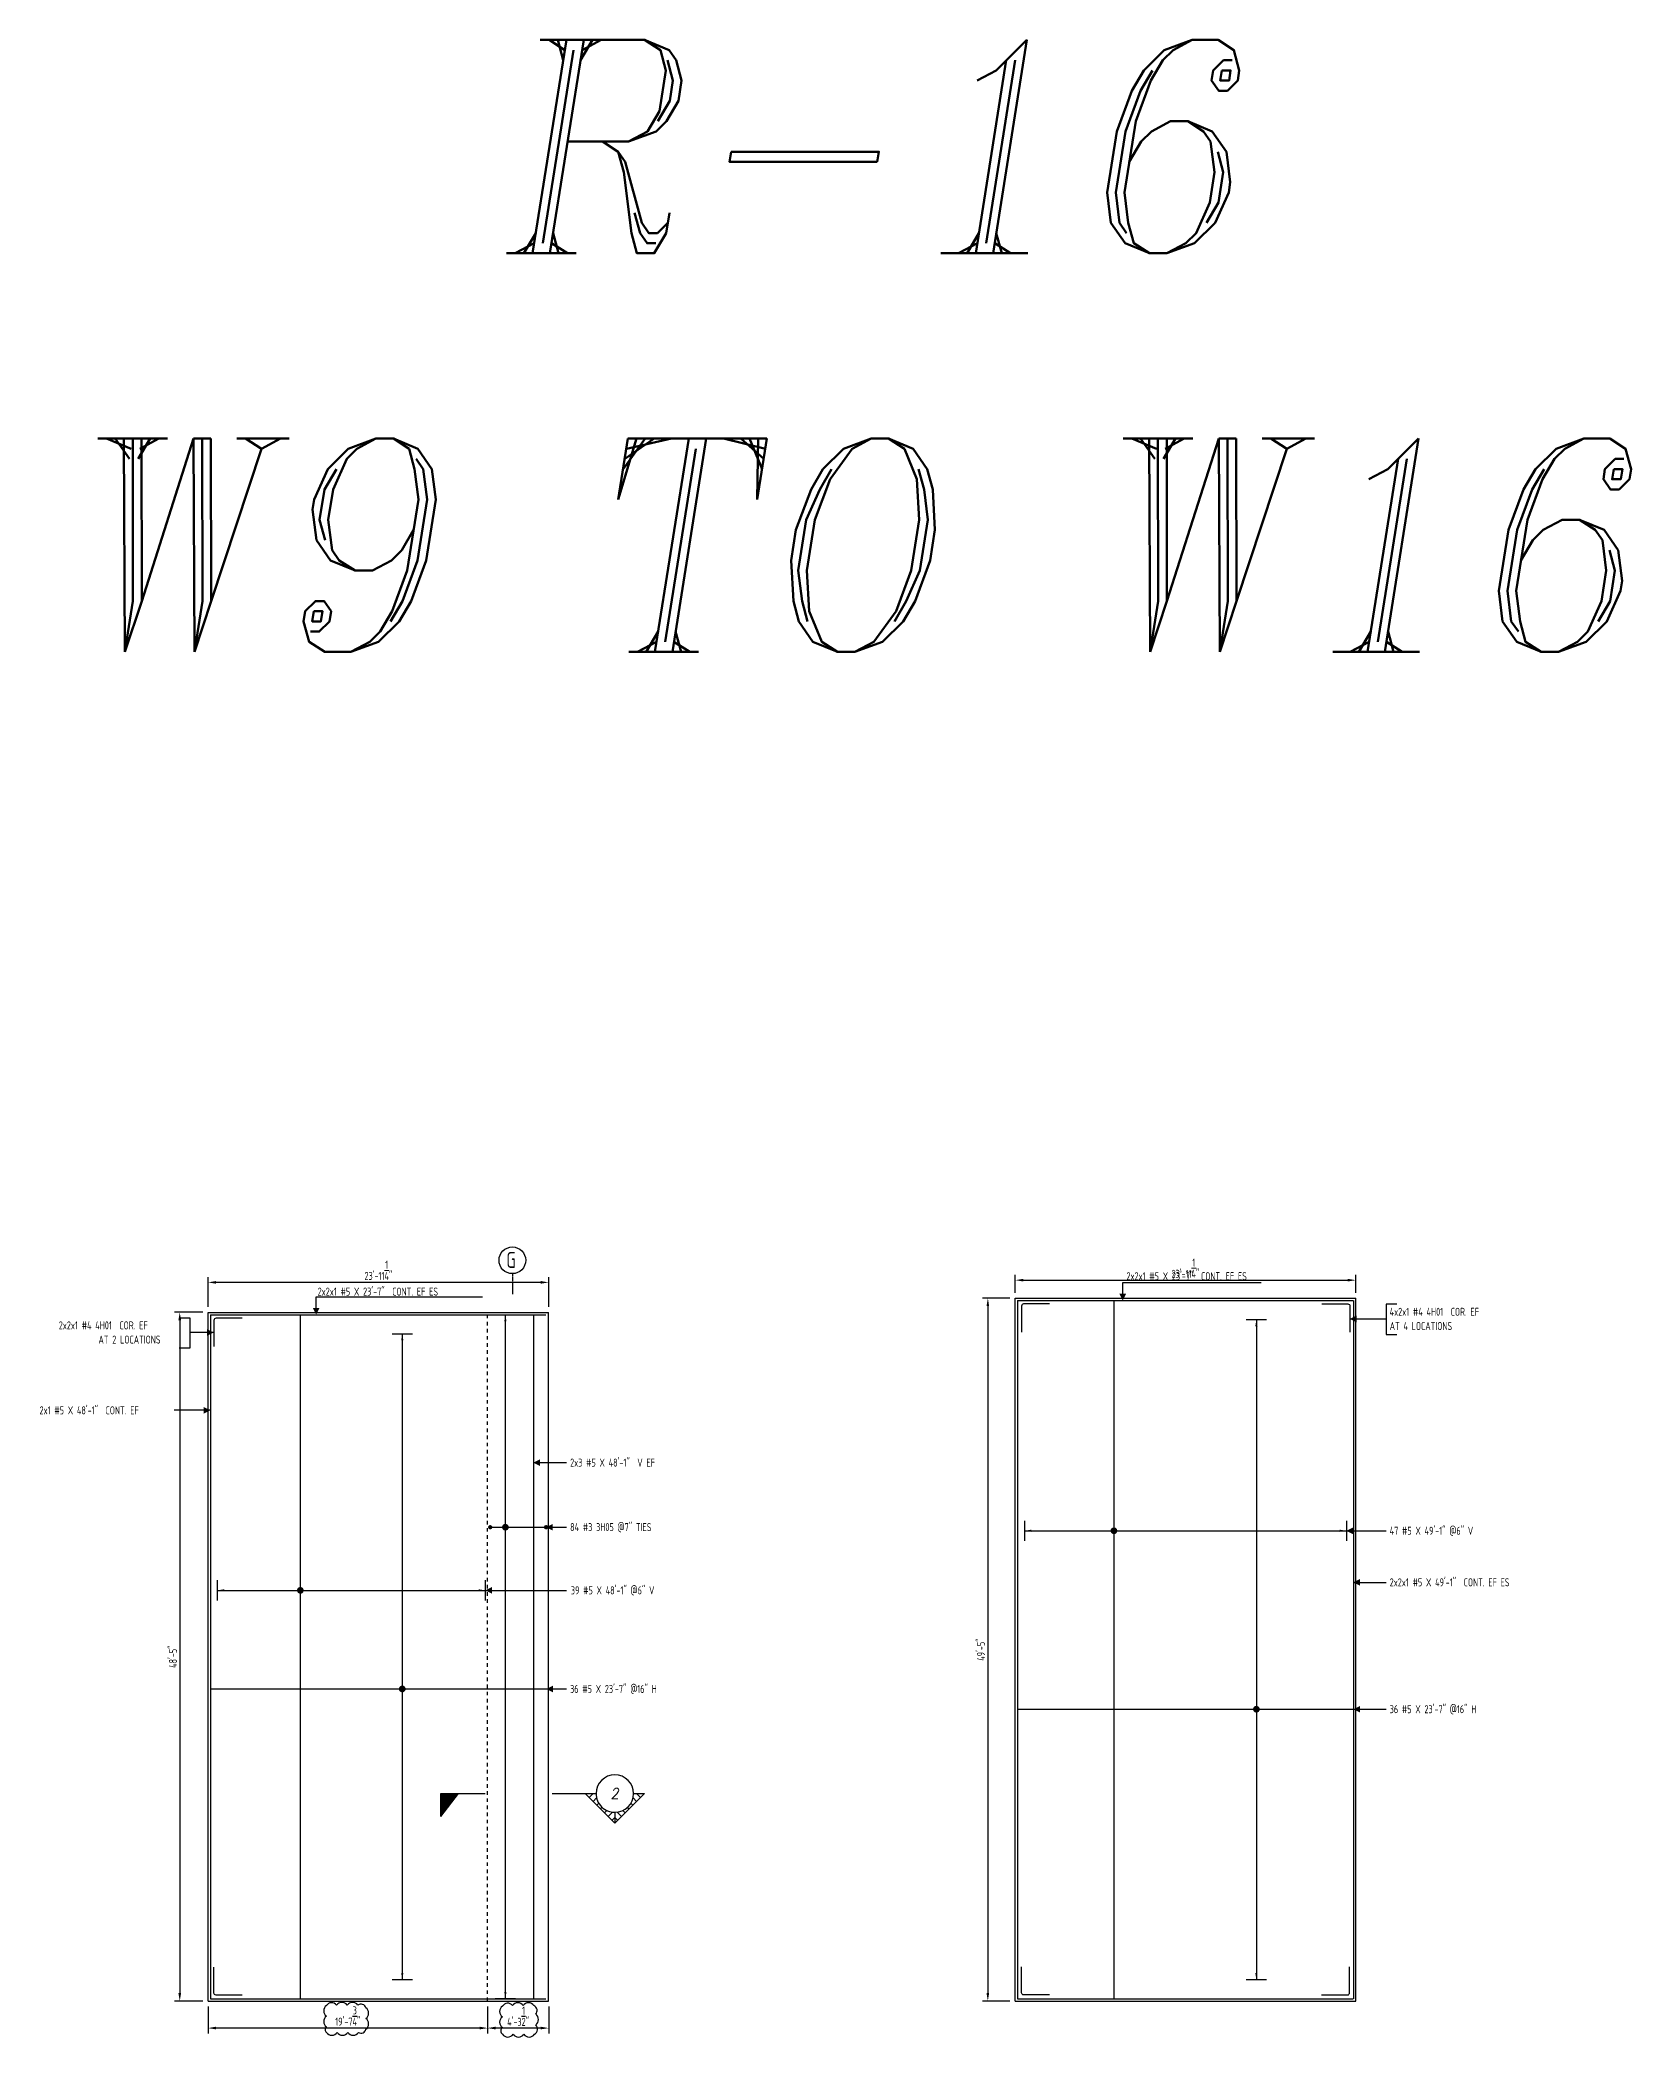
# Model space of a CAD drawing. Header units: inches. Extents: x -3675 to 26577, y -2273 to 5046.
# Drawn here: x 17104 to 18446, y 719 to 2404 of the extents above; entities that cross this region are included whole.
import ezdxf
from ezdxf.enums import TextEntityAlignment as Align

# ---------------------------------------------------------------- set-up
doc = ezdxf.new("R2010")
doc.units = ezdxf.units.IN
doc.header["$MEASUREMENT"] = 0
doc.linetypes.add('HIDDEN', pattern=[6, 3, -3])
doc.linetypes.add('PHANTOM', pattern=[2.5, 1.25, -0.25, 0.25, -0.25, 0.25, -0.25])
doc.layers.get('0').update_dxf_attribs({"linetype": 'CONTINUOUS'})
doc.layers.get('Defpoints').update_dxf_attribs({"linetype": 'CONTINUOUS'})
for name, color, linetype in [('0-25TEXT', 7, 'CONTINUOUS'), ('0-35', 3, 'CONTINUOUS'), ('0-35TEXT', 3, 'CONTINUOUS'), ('0-50', 10, 'CONTINUOUS'), ('3', 3, 'CONTINUOUS'), ('BAR-LBL', 2, 'CONTINUOUS'), ('DETAIL', 83, 'CONTINUOUS'), ('GRID', 8, 'PHANTOM'), ('hidden', 7, 'HIDDEN'), ('RANGELAY', 7, 'CONTINUOUS'), ('REBARS', 4, 'CONTINUOUS')]:
    doc.layers.add(name, color=color, linetype=linetype)
doc.layers.add('COVER', color=6, linetype='CONTINUOUS', lineweight=0, plot=False)
doc.styles.add('AR', font='ARCHQUIK.shx', dxfattribs={"width": 0.8})
doc.styles.add('ROMANT', font='romant')
doc.dimstyles.new('CADS_DIM_48', dxfattribs={"dimscale": 48, "dimtxt": 0.09375, "dimasz": 0.09375, "dimexe": 0.0625, "dimexo": 0.0625, "dimgap": 0.09375, "dimtad": 0, "dimtih": 1, "dimtoh": 1, "dimzin": 1, "dimdsep": 46, "dimlunit": 4, "dimtxsty": 'AR', "dimblk": 'CLOSED', "dimcen": 0.1875, "dimadec": 0, "dimazin": 0, "dimtfac": 1, "dimtofl": 0, "dimtmove": 0, "dimatfit": 1, "dimldrblk": 'DOTBLANK', "dimfxl": 1, "dimtzin": 0, "dimarcsym": 0})

# ---------------------------------------------------------------- blocks, each defined once
blk = doc.blocks.new('*D79')
at = {"layer": 'COVER', "color": 0, "lineweight": -2, "transparency": 16777216}
for p, q in [((17241.5, 1330.6), (17217.6, 1330.6)), ((17222.1, 1323.8), (17222.1, 756.3)), ((17241.5, 749.6), (17217.6, 749.6))]:
    blk.add_line(p, q, dxfattribs=at)
at = {"layer": 'COVER', "color": 0, "transparency": 16777216}
for points in [[(17221, 1323.8), (17223.3, 1323.8), (17222.1, 1330.6)], [(17221, 756.3), (17223.3, 756.3), (17222.1, 749.6)]]:
    blk.add_solid(points, dxfattribs=at)
at = {"layer": 'Defpoints', "color": 0, "transparency": 16777216}
for p in [(17246, 1330.6), (17222.1, 749.6), (17246, 749.6)]:
    blk.add_point(p, dxfattribs=at)
at = {"layer": 'COVER', "color": 0, "transparency": 16777216, "insert": (17216.4, 1040.1), "char_height": 6.75, "attachment_point": 5, "rotation": 90, "style": 'AR'}
blk.add_mtext('48\'-5"', dxfattribs=at)
blk = doc.blocks.new('_DotBlank')
at = {"layer": '0-35', "color": 0, "lineweight": -2}
blk.add_line((-0.5, 0), (-1, 0), dxfattribs=at)
blk.add_circle((0, 0), 0.5, dxfattribs=at)
blk = doc.blocks.new('*D80')
at = {"layer": 'COVER', "color": 0, "lineweight": -2, "transparency": 16777216}
for p, q in [((17246, 1335.1), (17246, 1360.3)), ((17526.5, 1355.8), (17252.8, 1355.8)), ((17533.3, 1335.1), (17533.3, 1360.3))]:
    blk.add_line(p, q, dxfattribs=at)
at = {"layer": 'COVER', "color": 0, "transparency": 16777216}
for points in [[(17252.8, 1357), (17252.8, 1354.7), (17246, 1355.8)], [(17526.5, 1357), (17526.5, 1354.7), (17533.3, 1355.8)]]:
    blk.add_solid(points, dxfattribs=at)
at = {"layer": 'Defpoints', "color": 0, "transparency": 16777216}
for p in [(17246, 1355.8), (17246, 1330.6), (17533.3, 1330.6)]:
    blk.add_point(p, dxfattribs=at)
at = {"layer": 'COVER', "color": 0, "transparency": 16777216, "insert": (17389.7, 1366), "char_height": 6.75, "attachment_point": 5, "style": 'AR'}
blk.add_mtext('23\'-11{\\H1.000000x;\\S1/4;}"', dxfattribs=at)
blk = doc.blocks.new('*D81')
at = {"layer": 'COVER', "color": 0, "lineweight": -2, "transparency": 16777216}
for p, q in [((17926.8, 1347.1), (17926.8, 1362.2)), ((17933.6, 1357.7), (18207.3, 1357.7)), ((18214.1, 1347.1), (18214.1, 1362.2))]:
    blk.add_line(p, q, dxfattribs=at)
at = {"layer": 'COVER', "color": 0, "transparency": 16777216}
for points in [[(17933.6, 1358.8), (17933.6, 1356.6), (17926.8, 1357.7)], [(18207.3, 1358.8), (18207.3, 1356.6), (18214.1, 1357.7)]]:
    blk.add_solid(points, dxfattribs=at)
at = {"layer": 'Defpoints', "color": 0, "transparency": 16777216}
for p in [(18214.1, 1357.7), (17926.8, 1342.6), (18214.1, 1342.6)]:
    blk.add_point(p, dxfattribs=at)
at = {"layer": 'COVER', "color": 0, "transparency": 16777216, "insert": (18070.4, 1367.8), "char_height": 6.75, "attachment_point": 5, "style": 'AR'}
blk.add_mtext('23\'-11{\\H1.000000x;\\S1/4;}"', dxfattribs=at)
blk = doc.blocks.new('*D82')
at = {"layer": 'COVER', "color": 0, "lineweight": -2, "transparency": 16777216}
for p, q in [((17922.3, 1342.6), (17899.2, 1342.6)), ((17903.7, 1335.8), (17903.7, 756.3)), ((17922.3, 749.6), (17899.2, 749.6))]:
    blk.add_line(p, q, dxfattribs=at)
at = {"layer": 'COVER', "color": 0, "transparency": 16777216}
for points in [[(17902.6, 1335.8), (17904.8, 1335.8), (17903.7, 1342.6)], [(17902.6, 756.3), (17904.8, 756.3), (17903.7, 749.6)]]:
    blk.add_solid(points, dxfattribs=at)
at = {"layer": 'Defpoints', "color": 0, "transparency": 16777216}
for p in [(17926.8, 1342.6), (17903.7, 749.6), (17926.8, 749.6)]:
    blk.add_point(p, dxfattribs=at)
at = {"layer": 'COVER', "color": 0, "transparency": 16777216, "insert": (17897.9, 1046.1), "char_height": 6.75, "attachment_point": 5, "rotation": 90, "style": 'AR'}
blk.add_mtext('49\'-5"', dxfattribs=at)
blk = doc.blocks.new('leadrblk')
blk.add_lwpolyline([(0, 0, 0, 1, 0), (1, 0, 1, 1, 0)], format="xyseb")
blk = doc.blocks.new('*U317', base_point=(17931.8, 1337.8))
at = {"layer": 'REBARS', "color": 0}
blk.add_lwpolyline([(17955.8, 1337.6), (17933.8, 1337.6, 0.414214), (17932.1, 1335.8), (17932.1, 1313.8)], format="xyb", dxfattribs=at)
blk = doc.blocks.new('*U318', base_point=(18209.3, 1337.8))
at = {"layer": 'REBARS', "color": 0}
blk.add_lwpolyline([(18185.3, 1337.6), (18207.3, 1337.6, -0.414214), (18209.1, 1335.8), (18209.1, 1313.8)], format="xyb", dxfattribs=at)
blk = doc.blocks.new('*U319', base_point=(17931.8, 754.6))
at = {"layer": 'REBARS', "color": 0}
blk.add_lwpolyline([(17955.8, 754.8), (17933.8, 754.8, -0.414213), (17932.1, 756.6), (17932.1, 778.6)], format="xyb", dxfattribs=at)
blk = doc.blocks.new('*U320', base_point=(18209.1, 754.6))
at = {"layer": 'REBARS', "color": 0}
blk.add_lwpolyline([(18185.1, 754.8), (18207.1, 754.8, 0.414213), (18208.8, 756.6), (18208.8, 778.6)], format="xyb", dxfattribs=at)
blk = doc.blocks.new('rendmark')
at = {"color": 4}
blk.add_line((0, -3), (0, 3), dxfattribs=at)
blk = doc.blocks.new('rarrow')
at = {"color": 7}
blk.add_solid([(2, -0.33), (2, 0.33), (0, 0)], dxfattribs=at)
blk = doc.blocks.new('*U154', base_point=(18130.2, 1324.6))
at = {"layer": 'RANGELAY'}
blk.add_line((18130.2, 1324.6), (18130.2, 767.6), dxfattribs=at)
at = {"layer": 'RANGELAY', "xscale": 2.834645669291339, "yscale": 2.834645669291339}
for name, p, rotation in [('rendmark', (18130.2, 1324.6), 269.9999999999999), ('rarrow', (18130.2, 1324.6), 269.9999999999999), ('rendmark', (18130.2, 767.6), 89.999996929531), ('rarrow', (18130.2, 767.6), 89.999996929531)]:
    blk.add_blockref(name, p, dxfattribs=dict(at, rotation=rotation))
blk = doc.blocks.new('VPM734D80')
at = {"const_width": 1}
blk.add_lwpolyline([(-0.5, 0, 1), (0.5, 0, 1)], format="xyb", close=True, dxfattribs=at)
blk = doc.blocks.new('*U282', base_point=(17928.8, 995.5))
at = {"layer": 'REBARS', "color": 0}
blk.add_lwpolyline([(17928.8, 995.8), (18211.8, 995.8)], dxfattribs=at)
blk = doc.blocks.new('*U145', base_point=(10285.3, 1164.4))
at = {"layer": 'RANGELAY'}
blk.add_line((10285.3, 1164.4), (10556.6, 1164.4), dxfattribs=at)
at = {"layer": 'RANGELAY', "xscale": 2.834645669291339, "yscale": 2.834645669291339, "zscale": 2.834645669291339}
for name, p, rotation in [('rendmark', (10285.3, 1164.4), 1.123874301598573e-06), ('rarrow', (10285.3, 1164.4), 1.123874301598573e-06), ('rarrow', (10556.6, 1164.4), 179.9999980534053), ('rendmark', (10556.6, 1164.4), 179.9999980534053)]:
    blk.add_blockref(name, p, dxfattribs=dict(at, rotation=rotation))
blk = doc.blocks.new('VPM734DC0')
at = {"const_width": 1}
blk.add_lwpolyline([(-0.5, 0, 1), (0.5, 0, 1)], format="xyb", close=True, dxfattribs=at)
blk = doc.blocks.new('*U361', base_point=(18009.7, 1340.5))
at = {"layer": 'REBARS', "color": 0}
blk.add_lwpolyline([(18010, 1340.5), (18010, 751.5)], dxfattribs=at)
blk = doc.blocks.new('*U174', base_point=(17929.1, 1340.6))
at = {"layer": 'REBARS', "color": 0}
blk.add_lwpolyline([(17928.8, 1340.6), (17928.8, 751.6)], dxfattribs=at)
blk = doc.blocks.new('*U175', base_point=(18211.8, 1340.5))
at = {"layer": 'REBARS', "color": 0}
blk.add_lwpolyline([(18212.1, 1340.5), (18212.1, 751.5)], dxfattribs=at)
blk = doc.blocks.new('*U280', base_point=(17928.8, 751.9))
at = {"layer": 'REBARS', "color": 0}
blk.add_lwpolyline([(17928.8, 751.6), (18211.8, 751.6)], dxfattribs=at)
blk = doc.blocks.new('*U281', base_point=(17928.8, 1340.3))
at = {"layer": 'REBARS', "color": 0}
blk.add_lwpolyline([(17928.8, 1340.6), (18211.8, 1340.6)], dxfattribs=at)
blk = doc.blocks.new('*U869', base_point=(17483.8, 1149.3))
at = {"layer": 'REBARS', "color": 0, "const_width": 1.8}
for points in [[(17484, 1150.2, 1), (17484, 1148.4, 1), (17484, 1150.2)], [(17531.1, 1148.4, 1), (17531.1, 1150.2, 1), (17531.1, 1148.4)]]:
    blk.add_lwpolyline(points, format="xyb", dxfattribs=at)
at = {"layer": 'REBARS', "color": 0}
blk.add_lwpolyline([(17484, 1149.3), (17531.1, 1149.3)], dxfattribs=at)
blk = doc.blocks.new('*U202', base_point=(17248.3, 1328.6))
at = {"layer": 'REBARS', "color": 0}
blk.add_lwpolyline([(17248, 1328.6), (17248, 751.6)], dxfattribs=at)
blk = doc.blocks.new('*U197', base_point=(17248, 751.9))
at = {"layer": 'REBARS', "color": 0}
blk.add_lwpolyline([(17248, 751.6), (17531, 751.6)], dxfattribs=at)
blk = doc.blocks.new('*U198', base_point=(17248, 1328.3))
at = {"layer": 'REBARS', "color": 0}
blk.add_lwpolyline([(17248, 1328.6), (17531, 1328.6)], dxfattribs=at)
blk = doc.blocks.new('*U200', base_point=(17496.8, 751.6))
at = {"layer": 'RANGELAY'}
blk.add_line((17496.8, 751.6), (17496.8, 1328.6), dxfattribs=at)
at = {"layer": 'RANGELAY', "xscale": 2.834645669291339, "yscale": 2.834645669291339}
for name, p, rotation in [('rendmark', (17496.8, 1328.6), 269.9999969411394), ('rarrow', (17496.8, 1328.6), 269.9999969411394), ('rendmark', (17496.8, 751.6), 90.00000001160835), ('rarrow', (17496.8, 751.6), 90.00000001160835)]:
    blk.add_blockref(name, p, dxfattribs=dict(at, rotation=rotation))
blk = doc.blocks.new('VPM7AC4D2')
at = {"const_width": 1}
blk.add_lwpolyline([(-0.5, 0, 1), (0.5, 0, 1)], format="xyb", close=True, dxfattribs=at)
blk = doc.blocks.new('*U304', base_point=(17520, 1328.6))
at = {"layer": 'REBARS', "color": 0}
blk.add_lwpolyline([(17520.4, 1328.6), (17520.4, 751.6)], dxfattribs=at)
blk = doc.blocks.new('*U208', base_point=(17409.8, 1312.6))
at = {"layer": 'RANGELAY'}
blk.add_line((17409.8, 1312.6), (17409.8, 767.6), dxfattribs=at)
at = {"layer": 'RANGELAY', "xscale": 2.834645669291339, "yscale": 2.834645669291339}
for name, p, rotation in [('rendmark', (17409.8, 1312.6), 269.9999999999999), ('rarrow', (17409.8, 1312.6), 269.9999999999999), ('rendmark', (17409.8, 767.6), 89.999996929531), ('rarrow', (17409.8, 767.6), 89.999996929531)]:
    blk.add_blockref(name, p, dxfattribs=dict(at, rotation=rotation))
blk = doc.blocks.new('VPM7AC503')
at = {"const_width": 1}
blk.add_lwpolyline([(-0.5, 0, 1), (0.5, 0, 1)], format="xyb", close=True, dxfattribs=at)
blk = doc.blocks.new('*U273', base_point=(17248.3, 1012.6))
at = {"layer": 'REBARS', "color": 0}
blk.add_lwpolyline([(17248.3, 1012.9), (17531.3, 1012.9)], dxfattribs=at)
blk = doc.blocks.new('*U203', base_point=(17254, 1096.1))
at = {"layer": 'RANGELAY'}
blk.add_line((17254, 1096.1), (17479.8, 1096.1), dxfattribs=at)
at = {"layer": 'RANGELAY', "xscale": 2.834645669291339, "yscale": 2.834645669291339}
for name, p, rotation in [('rendmark', (17254, 1096.1), 2.077483318199776e-12), ('rarrow', (17254, 1096.1), 2.077483318199776e-12), ('rarrow', (17479.8, 1096.1), 179.9999969295331), ('rendmark', (17479.8, 1096.1), 179.9999969295331)]:
    blk.add_blockref(name, p, dxfattribs=dict(at, rotation=rotation))
blk = doc.blocks.new('VPM7AC5A2')
at = {"const_width": 1}
blk.add_lwpolyline([(-0.5, 0, 1), (0.5, 0, 1)], format="xyb", close=True, dxfattribs=at)
blk = doc.blocks.new('*U305', base_point=(17323.5, 1328.6))
at = {"layer": 'REBARS', "color": 0}
blk.add_lwpolyline([(17323.8, 1328.6), (17323.8, 751.6)], dxfattribs=at)
blk = doc.blocks.new('*U220', base_point=(17250.8, 754.3))
at = {"layer": 'REBARS', "color": 0}
blk.add_lwpolyline([(17274.8, 754.6), (17252.8, 754.6, -0.414213), (17251, 756.3), (17251, 778.3)], format="xyb", dxfattribs=at)
blk = doc.blocks.new('*U221', base_point=(17250.8, 1325.8))
at = {"layer": 'REBARS', "color": 0}
blk.add_lwpolyline([(17274.8, 1325.6), (17252.8, 1325.6, 0.414214), (17251, 1323.8), (17251, 1301.8)], format="xyb", dxfattribs=at)
blk = doc.blocks.new('SECTARO')
at = {"linetype": 'Continuous'}
blk.add_line((33.3, 17), (20.1, 0), dxfattribs=at)
for p, q in [((33.3, 17), (33.3, 0)), ((33.3, 0), (0, 0))]:
    blk.add_line(p, q)
for points in [[(33.3, 0), (33.3, 17), (33.3, 0), (20.1, 0)], [(33.3, 17), (20.1, 0), (33.3, 0), (33.3, 17)]]:
    blk.add_solid(points, dxfattribs=at)
blk = doc.blocks.new('*X3')
at = {"color": 0, "linetype": 'Continuous'}
for p, q in [((-1.108, 0.278), (-1.075, 0.312)), ((-1.081, 0.217), (-1.031, 0.267)), ((-1.013, 0.197), (-0.986, 0.223)), ((-0.96, 0.161), (-0.942, 0.179)), ((-0.92, 0.112), (-0.898, 0.135)), ((-0.895, 0.05), (-0.854, 0.091)), ((-0.856, 0), (-0.81, 0.046)), ((-0.768, 0), (-0.765, 0.002))]:
    blk.add_line(p, q, dxfattribs=at)
blk = doc.blocks.new('*X2')
at = {"color": 0, "linetype": 'Continuous'}
for p, q in [((-1.108, 0.278), (-1.075, 0.312)), ((-0.96, 0.161), (-0.942, 0.179)), ((-0.856, 0), (-0.81, 0.046))]:
    blk.add_line(p, q, dxfattribs=at)
blk = doc.blocks.new('SECTNU')
at = {"linetype": 'Continuous'}
blk.add_line((-24.7, 0), (-32.8, 0), dxfattribs=at)
blk.add_line((0, 0), (-24.7, 0))
at = {"layer": '3'}
for p, q in [((-68.9, 0), (-46.8, 22.1)), ((-60.8, 0), (-68.9, 0))]:
    blk.add_line(p, q, dxfattribs=at)
at = {"layer": '3', "linetype": 'Continuous'}
blk.add_line((-46.8, 14), (-46.8, 22.1), dxfattribs=at)
at = {"layer": '3'}
for points in [[(-46.8, 22.1), (-24.7, 0), (-32.8, 0, 1)], [(-32.8, 0, 0.414214), (-46.8, 14)]]:
    blk.add_lwpolyline(points, format="xyb", dxfattribs=at)
for start, end in [(90, 180), (180, 0)]:
    blk.add_arc((-46.8, 0), 14, start, end, dxfattribs=at)
at = {"linetype": 'Continuous', "xscale": -64, "yscale": 64, "zscale": 64, "rotation": 359.9999999999999}
blk.add_blockref('*X3', (-117.7, 0), dxfattribs=at)
at = {"linetype": 'Continuous', "xscale": 64, "yscale": 64, "zscale": 64}
for name in ['*X3', '*X2']:
    blk.add_blockref(name, (24.1, 0), dxfattribs=at)
at = {"linetype": 'Continuous', "style": 'ROMANT', "oblique": 9, "width": 0.9}
blk.add_attdef('NO', text='', height=8, dxfattribs=at).set_placement((-46.8, 0), align=Align.MIDDLE)
blk = doc.blocks.new('*D859')
at = {"layer": 'Defpoints', "color": 0, "transparency": 16777216}
for p in [(17481.8, 749.6), (17533.3, 749.6), (17481.8, 726.8)]:
    blk.add_point(p, dxfattribs=at)
at = {"layer": 'DETAIL', "color": 0, "lineweight": -2, "transparency": 16777216}
for p, q in [((17481.8, 745.1), (17481.8, 722.3)), ((17533.3, 745.1), (17533.3, 722.3)), ((17526.5, 726.8), (17488.5, 726.8))]:
    blk.add_line(p, q, dxfattribs=at)
at = {"layer": 'DETAIL', "color": 0, "transparency": 16777216}
for points in [[(17488.5, 728), (17488.5, 725.7), (17481.8, 726.8)], [(17526.5, 728), (17526.5, 725.7), (17533.3, 726.8)]]:
    blk.add_solid(points, dxfattribs=at)
at = {"layer": 'DETAIL', "color": 0, "transparency": 16777216, "insert": (17507.5, 736.8), "char_height": 6.75, "attachment_point": 5, "style": 'AR'}
blk.add_mtext('4\'-3{\\H1.000000x;\\S1/2;}"', dxfattribs=at)
blk = doc.blocks.new('*D860')
at = {"layer": 'Defpoints', "color": 0, "transparency": 16777216}
for p in [(17246, 749.6), (17481.8, 749.6), (17246, 726.8)]:
    blk.add_point(p, dxfattribs=at)
at = {"layer": 'DETAIL', "color": 0, "lineweight": -2, "transparency": 16777216}
for p, q in [((17246, 745.1), (17246, 722.3)), ((17481.8, 745.1), (17481.8, 722.3)), ((17475, 726.8), (17252.8, 726.8))]:
    blk.add_line(p, q, dxfattribs=at)
at = {"layer": 'DETAIL', "color": 0, "transparency": 16777216}
for points in [[(17252.8, 728), (17252.8, 725.7), (17246, 726.8)], [(17475, 728), (17475, 725.7), (17481.8, 726.8)]]:
    blk.add_solid(points, dxfattribs=at)
at = {"layer": 'DETAIL', "color": 0, "transparency": 16777216, "insert": (17363.9, 737), "char_height": 6.75, "attachment_point": 5, "style": 'AR'}
blk.add_mtext('19\'-7{\\H1.000000x;\\S3/4;}"', dxfattribs=at)

msp = doc.modelspace()

# ---------------------------------------------------------------- linework, layer by layer
at = {"layer": '0-25TEXT'}
msp.add_line((17531.09932, 1149.30192), (17548.38638, 1149.39806), dxfattribs=at)
for points in [[(18017.46937, 1342.57149), (18017.46937, 1355.68557), (18134.19004, 1355.68557)], [(17337.19256, 1330.57157), (17337.19256, 1343.68566), (17477.42158, 1343.68566)], [(18248.6183, 1337.40115), (18239.61925, 1337.40115), (18239.61925, 1311.90383), (18248.6183, 1311.90383)], [(17221.72792, 1325.9575), (17230.72698, 1325.9575), (17230.72698, 1300.46018), (17221.72792, 1300.46018)], [(18209.0703, 1325.02745), (18239.61925, 1325.02745)], [(17250.7868, 1313.5838), (17230.72698, 1313.5838)], [(17248.03682, 1247.9097), (17217.48787, 1247.9097)], [(17520.36023, 1203.79985), (17548.38638, 1203.79985)], [(18206.03368, 1146.31699), (18239.61925, 1146.31699)], [(17479.78682, 1096.0539), (17548.38638, 1096.0539)], [(18212.03368, 1102.8173), (18239.61925, 1102.8173)], [(17531.28682, 1012.88743), (17548.34666, 1012.88743)], [(18212.03368, 995.79623), (18239.61925, 995.79623)]]:
    msp.add_lwpolyline(points, dxfattribs=at)
at = {"layer": '0-35'}
for p, q in [((17926.82028, 749.57157), (17926.82028, 1342.57157)), ((17926.82028, 1342.57157), (18214.07028, 1342.57157)), ((18214.07028, 749.57157), (18214.07028, 1342.57157)), ((17246.03682, 749.57157), (17246.03682, 1330.57157)), ((17246.03682, 1330.57157), (17533.28682, 1330.57157)), ((17533.28682, 749.57157), (17533.28682, 1330.57157)), ((17246.03682, 749.57157), (17533.28682, 749.57157)), ((17926.82028, 749.57157), (18214.07028, 749.57157))]:
    msp.add_line(p, q, dxfattribs=at)
at = {"layer": '0-50'}
msp.add_circle((17502.66182, 1374.46753), 11.25, dxfattribs=at)
at = {"layer": 'DETAIL'}
for points in [[(17345.86877, 723.13098, 0.52056705), (17354.86877, 723.13098, 0.52056705), (17363.86877, 723.13098, 0.52056705), (17372.86877, 723.13098, 0.52056705), (17379.12581, 725.87394, 0.52056705), (17379.12581, 734.87394, 0.52056705), (17379.12581, 743.87394, 0.52056705), (17372.44806, 746.19619, 0.52056705), (17363.44806, 746.19619, 0.52056705), (17354.44806, 746.19619, 0.52056705), (17345.86877, 745.77549, 0.52056705), (17345.86877, 736.77549, 0.52056705), (17345.86877, 727.77549, 0.52056705)], [(17494.29733, 721.59194, 0.52056705), (17503.29733, 721.59194, 0.52056705), (17512.29733, 721.59194, 0.52056705), (17521.29733, 721.59194, 0.52056705), (17522.38483, 729.50444, 0.52056705), (17522.38483, 738.50444, 0.52056705), (17520.74243, 745.86204, 0.52056705), (17511.74243, 745.86204, 0.52056705), (17502.74243, 745.86204, 0.52056705), (17494.29733, 745.30714, 0.52056705), (17494.29733, 736.30714, 0.52056705), (17494.29733, 727.30714, 0.52056705)]]:
    msp.add_lwpolyline(points, format="xyb", close=True, dxfattribs=at)
at = {"layer": 'GRID', "lineweight": -3}
msp.add_lwpolyline([(17502.66182, 1363.21753), (17502.66182, 1345.97659)], dxfattribs=at)
at = {"layer": 'hidden'}
msp.add_line((17481.78682, 749.57157), (17481.78682, 1330.57157), dxfattribs=at)

# ---------------------------------------------------------------- block references
ref = msp.add_blockref('SECTNU', (17536.2488, 924.62383), dxfattribs=dict(xscale=1.129181470141702, yscale=1.129181470141702, zscale=1.129181470141702, rotation=180))
ref.add_attrib('NO', '2', dxfattribs={"linetype": 'Continuous', "height": 9.03345, "style": 'ROMANT', "oblique": 9, "width": 0.9}).set_placement((17589.10883, 924.62382), align=Align.MIDDLE)
at = {"xscale": 1.129181470141702, "yscale": 1.129181470141702, "zscale": 1.129181470141702, "rotation": 180}
msp.add_blockref('SECTARO', (17479.83837, 924.62383), dxfattribs=at)
at = {"layer": '0-25TEXT'}
for name, p, xscale, yscale, rotation in [('leadrblk', (18017.46937, 1340.57149), 5.623937007874017, 2.250708661417324, 90.00000153523449), ('leadrblk', (17337.19256, 1328.57157), 5.623937007874017, 2.250708661417324, 90.00000153523449), ('VPM7AC4D2', (17496.79438, 1149.30192), 2.834645669291338, 2.834645669291338, 90.00000001160855), ('VPM734DC0', (18010.04661, 1146.31088), 2.834645669291338, 2.834645669291338, 1.123874306791345e-06), ('VPM7AC503', (17409.80999, 1012.88743), 2.834645669291338, 2.834645669291338, 269.9999999999999), ('VPM734D80', (18130.20879, 995.79623), 2.834645669291338, 2.834645669291338, 269.9999999999999)]:
    msp.add_blockref(name, p, dxfattribs=dict(at, xscale=xscale, yscale=yscale, rotation=rotation))
for name, p, xscale, yscale in [('leadrblk', (17250.7868, 1313.5838), -5.623937007874017, 2.250708661417324), ('leadrblk', (18209.0703, 1325.02745), 5.623937007874017, 2.250708661417324), ('leadrblk', (17248.03682, 1247.9097), -5.623937007874017, 2.250708661417324), ('leadrblk', (17520.36023, 1203.79985), 5.623937007874017, 2.250708661417324), ('leadrblk', (17531.09932, 1149.30192), 5.623937007874017, 2.250708661417324), ('leadrblk', (18206.03368, 1146.31699), 5.623937007874017, 2.250708661417324), ('VPM7AC5A2', (17323.8469, 1096.0539), 2.834645669291338, 2.834645669291338), ('leadrblk', (17479.78682, 1096.0539), 5.623937007874017, 2.250708661417324), ('leadrblk', (18212.03368, 1102.8173), 5.623937007874017, 2.250708661417324), ('leadrblk', (17531.28682, 1012.88743), 5.623937007874017, 2.250708661417324), ('leadrblk', (18212.03368, 995.79623), 5.623937007874017, 2.250708661417324)]:
    msp.add_blockref(name, p, dxfattribs=dict(at, xscale=xscale, yscale=yscale))
at = {"layer": 'RANGELAY'}
for name, p in [('*U200', (17496.79438, 751.57151)), ('*U154', (18130.20879, 1324.57157)), ('*U208', (17409.80999, 1312.57157)), ('*U145', (17934.82029, 1146.31088)), ('*U203', (17254.03681, 1096.0539))]:
    msp.add_blockref(name, p, dxfattribs=at)
at = {"layer": 'REBARS', "color": 4}
for name, p in [('*U174', (17929.13278, 1340.58288)), ('*U281', (17928.82028, 1340.25907)), ('*U317', (17931.82027, 1337.82157)), ('*U361', (18009.7341, 1340.48169)), ('*U318', (18209.32029, 1337.82157)), ('*U175', (18211.75778, 1340.50172)), ('*U202', (17248.34932, 1328.57449)), ('*U198', (17248.03682, 1328.25907)), ('*U221', (17250.78681, 1325.82157)), ('*U305', (17323.53433, 1328.58256)), ('*U304', (17520.04773, 1328.57157)), ('*U869', (17483.78682, 1149.30192)), ('*U273', (17248.28682, 1012.57493)), ('*U282', (17928.82029, 995.48373)), ('*U220', (17250.78681, 754.32157)), ('*U319', (17931.82027, 754.57157)), ('*U320', (18209.07029, 754.57157)), ('*U197', (17248.03682, 751.88407)), ('*U280', (17928.82028, 751.88407))]:
    msp.add_blockref(name, p, dxfattribs=at)

# ---------------------------------------------------------------- texts
at = {"layer": '0-35TEXT', "style": 'AR', "width": 0.8}
for s, p in [('AT 4 LOCATIONS', (18242.61893, 1315.65344)), ('AT 2 LOCATIONS', (17153.6188, 1304.20978))]:
    msp.add_text(s, height=6.7498312, dxfattribs=at).set_placement(p)
at = {"layer": '0-50', "style": 'AR', "width": 0.8}
msp.add_text('G', height=13.5, dxfattribs=at).set_placement((17497.67528, 1367.98107))
at = {"layer": 'BAR-LBL', "style": 'ROMANT', "oblique": 9, "width": 0.95}
for s, p in [('R-16', (17801.87699, 2223.86546)), ('W9 TO W16', (17784.17533, 1887.64509))]:
    msp.add_text(s, height=180, dxfattribs=at).set_placement(p, align=Align.CENTER)
at = {"layer": 'BAR-LBL', "style": 'AR', "width": 0.8}
for s, p in [('2x2x1 #5 X 23\'-7"  CONT. EF ES', (18020.5951, 1357.68796)), ('2x2x1 #5 X 23\'-7"  CONT. EF ES', (17338.44082, 1344.67243)), ('4x2x1 #4 4H01  COR. EF', (18242.61893, 1327.65218)), ('2x2x1 #4 4H01  COR. EF', (17120.11101, 1316.20852)), ('2x1 #5 X 48\'-1"  CONT. EF', (17103.8929, 1244.53505)), ('2x3 #5 X 48\'-1"  V EF', (17551.38606, 1200.42521)), ('84 #3 3H05 @7" TIES', (17551.38606, 1146.02342)), ('47 #5 X 49\'-1" @6" V', (18242.61893, 1142.94234)), ('39 #5 X 48\'-1" @6" V', (17552.00956, 1092.69674)), ('2x2x1 #5 X 49\'-1"  CONT. EF ES', (18242.61893, 1099.44265)), ('36 #5 X 23\'-7" @16" H', (17551.34634, 1009.51279)), ('36 #5 X 23\'-7" @16" H', (18242.61893, 992.42159))]:
    msp.add_text(s, height=6.7492913, dxfattribs=at).set_placement(p)

# ---------------------------------------------------------------- dimensions: what is measured, and where the dimension line sits
at = {"layer": 'COVER'}
for base, p1, p2, picture, middle in [((17246.03682, 1355.83544), (17533.28682, 1330.57157), (17246.03682, 1330.57157), '*D80', (17389.66182, 1365.96044)), ((18214.07028, 1357.68805), (17926.82028, 1342.57157), (18214.07028, 1342.57157), '*D81', (18070.44528, 1367.81305))]:
    dim = msp.add_linear_dim(base=base, p1=p1, p2=p2, dimstyle='CADS_DIM_48', override={"dimscale": 72, "dimgap": 0.03125, "dimtad": 1, "dimtih": 0, "dimtoh": 0, "dimdec": 4, "dimtdec": 4}, dxfattribs=at)
    dim.commit()
    dim.dimension.update_dxf_attribs({"geometry": picture, "text_midpoint": middle})
for base, p1, p2, picture, middle in [((17903.68569, 749.57157), (17926.82028, 1342.57157), (17926.82028, 749.57157), '*D82', (17897.94431, 1046.07157)), ((17222.13543, 749.57157), (17246.03682, 1330.57157), (17246.03682, 749.57157), '*D79', (17216.39405, 1040.07157))]:
    dim = msp.add_linear_dim(base=base, p1=p1, p2=p2, angle=90, dimstyle='CADS_DIM_48', override={"dimscale": 72, "dimgap": 0.03125, "dimtad": 1, "dimtih": 0, "dimtoh": 0, "dimdec": 4, "dimtdec": 4}, dxfattribs=at)
    dim.commit()
    dim.dimension.update_dxf_attribs({"geometry": picture, "text_midpoint": middle})
at = {"layer": 'DETAIL'}
for base, p1, p2, picture, middle in [((17246.03682, 726.83148), (17481.78682, 749.57157), (17246.03682, 749.57157), '*D860', (17363.91182, 736.95648)), ((17481.78682, 726.83148), (17533.28682, 749.57157), (17481.78682, 749.57157), '*D859', (17507.53682, 736.8401))]:
    dim = msp.add_linear_dim(base=base, p1=p1, p2=p2, dimstyle='CADS_DIM_48', override={"dimscale": 72, "dimgap": 0.03125, "dimtad": 1, "dimtih": 0, "dimtoh": 0, "dimdec": 3, "dimtdec": 3}, dxfattribs=at)
    dim.commit()
    dim.dimension.update_dxf_attribs({"geometry": picture, "text_midpoint": middle})

doc.saveas('drawing.dxf')
